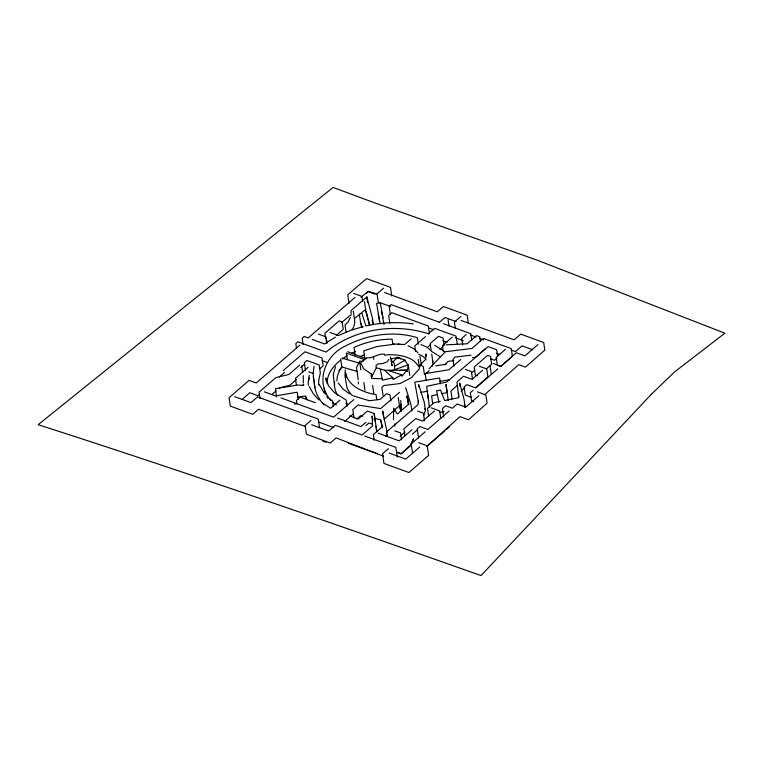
<?xml version="1.0" encoding="UTF-8"?>
<svg xmlns="http://www.w3.org/2000/svg" width="763" height="763" viewBox="0 0 763 763"><rect width="100%" height="100%" fill="white"/><g stroke="black" fill="none" stroke-linecap="round" stroke-linejoin="round"><path stroke-width="1.14" d="M394.786 426.164L394.814 423.827M393.489 419.755L393.66 408.329L397.342 414.004L409.006 403.894M327.136 383.789C326.812 374.271 333.231 365.935 340.393 360.336M303.312 375.615L303.264 383.026M336.845 380.975L337.208 377.456A55.928 33.229 -8.5 0 1 341.843 366.955L340.699 359.087M418.458 400.327L417.962 404.724L386.488 432.001L387.146 436.522M425.888 357.771L425.84 353.918L426.164 356.14M345.257 369.788L344.99 376.149L346.917 387.308A48.67 28.918 -8.5 0 0 352.544 395.73M399.984 370.417L407.118 370.16L401.891 376.245L401.691 374.862L388.567 370.513L391.657 370.723L408.234 364.857L407.28 371.314L407.118 370.16L384.676 370.274L376.321 367.747L375.997 365.544L377.847 363.951L382.654 363.55L387.28 361.748L388.71 359.421M350.97 315.453L351.19 310.484L366.803 296.95L372.449 318.238L373.384 324.637M334.604 381.71L334.509 386.383L335.319 390.179A54.698 32.494 -8.5 0 0 337.961 395.558M314.079 366.288L313.173 373.088L313.755 379.755M418.897 386.755L418.563 384.438L424.238 402.091L425.449 410.437L423.732 415.358M350.408 317.465L347.861 322.425L345.01 324.895L346.097 332.372M335.52 366.641L333.288 374.442L334.509 386.383M413.441 438.754L410.437 445.42L401.147 453.804L396.874 452.154M410.99 444.648L413.517 439.288M361.013 363.693L363.846 368.939L371.629 374.204L371.142 375.167L371.619 378.467L382.158 378.696L382.377 380.203L392.85 377.78L393.107 379.516L401.691 374.862M371.457 377.361L376.321 367.747M425.153 359.716L420.194 365.134M338.906 370.713L341.843 366.955L357.237 371.457M444.848 364.914L448.034 361.443L453.708 360.565M429.035 368.796L444.753 352.382M392.63 361.996L397.752 357.332L404.895 360.117L408.377 365.839M385.878 436.417L387.499 434.958M398.248 397.38L399.45 405.678L383.884 419.469M400.47 436.016L404.781 432.182M412.344 434.242L417.323 429.817M426.851 446.288L459.975 416.627L468.501 419.774L487.071 403.207L485.869 394.929L477.342 391.82M344.657 421.443L353.45 413.718M241.957 399.621L249.806 392.726L257.989 395.749L259.573 394.357M279.363 376.989L284.618 372.373M341.528 322.673L350.083 315.396M336.283 335.434L343.236 329.32L342.148 321.881L339.258 320.822L324.876 333.278L325.667 338.734M300.775 367.442L304.771 363.932M271.876 394.519L276.063 390.847M296.53 379.383L289.816 385.277L279.401 387.909M320.059 368.577L323.169 365.849L322.024 357.99L304.981 351.772L283.235 370.608M302.224 385.668L303.731 384.342M439.25 322.472L445.001 317.484L456.102 321.576M428.835 334.022L429.426 333.507L428.339 326.039L391.753 312.687L388.682 315.348L389.817 323.121M426.86 347.966L430.752 344.542M356.807 419.04L360.613 415.701L362.873 416.15M439.774 349.425L443.284 346.335M365.944 425.573L368.958 422.931L372.239 424.161M484.944 349.025L475.664 357.17L472.469 357.666M457.256 385.429L450.952 391.009L452.049 398.935M471.505 372.916L474.853 369.979M496.971 358.143L494.538 360.279L490.485 358.782M461.11 390.99L464.591 387.928M486.26 368.901L491.639 364.18L490.504 356.397L487.662 355.358L474.166 367.06L475.311 374.967L477.419 375.739M475.635 387.671L487.919 376.884L486.765 368.958L479.193 366.192M484.267 394.976L518.792 364.666L525.459 367.127L544.811 350.131L543.704 342.52L520.7 334.127L514.128 339.821L461.043 320.45M299.916 345.124L256.234 382.978L249.081 380.365L229.043 397.733L230.254 406.069L252.706 414.347L258.523 409.235L305.629 426.641M354.9 297.484L308.176 337.971L304.084 336.473L302.196 338.114L303.159 344.723M366.555 293.221L368.31 291.704M383.598 288.137L377.027 293.831L378.238 302.148L390.494 306.364M299.64 365.172L288.939 374.442L275.853 377.628L259.067 392.172L259.973 398.381M308.138 367.337L295.424 378.353L296.435 385.296M310.951 420.451L305.124 425.506L306.392 434.195L330.274 443.055L336.082 437.914L377.304 453.661M340.06 400.098L330.637 408.262L322.425 402.998M411.257 338.81L404.676 344.504L397.828 344.17M425.477 336.636L414.776 345.906L415.577 351.4M353.822 399.612L333.612 417.123L280.946 397.895M460.976 316.378L454.405 322.072L455.33 328.424M452.278 337.084L442.416 345.629L443.217 351.114M399.526 392.296L380.718 408.596L358.047 405.029L352.792 409.588L354.022 418.019M466.164 334.604L461.691 338.476L462.645 344.99M365.944 422.273L360.947 426.603L337.542 418.057M382.721 426.441L373.384 434.529L374.213 440.261M460.69 359.554L448.94 369.731L425.201 373.612L426.202 380.47M388.367 448.711L382.54 453.756L383.942 463.418L408.882 472.526L428.615 455.425L427.204 445.764L418.687 442.654M412.106 429.626L399.173 440.833L378.095 433.136M434.452 410.923L422.702 421.1L415.768 418.572L403.932 428.825L404.924 435.597M505.478 349.311L496.179 357.361L497.314 365.153L500.843 366.45L512.402 356.302L511.277 348.615L483.437 338.457L471.868 348.491L444.991 351.772L434.681 345.238M482.683 370.169L472.078 379.364L463.551 376.254L456.98 381.948L458.763 397.647L444.657 400.556L440.489 390.027L436.617 390.856L438.925 402.282M425.21 431.753L411.209 443.894L412.611 453.546M449.169 410.99L427.89 429.435L419.936 426.527L417.256 428.844L418.591 438.01M473.136 390.227L470.351 392.64L471.553 400.909L473.68 401.691M497.753 368.891L475.759 387.947L466.727 384.647L464.104 386.927L465.287 395.091L471.315 397.313M410.484 445.726L401.147 453.813L396.75 452.211M419.726 447.004L405.754 459.107L389.283 453.098M478.868 395.749L465.716 407.146L457.199 404.037L452.373 408.215L445.659 405.773L442.464 408.539L443.704 417.113M538.01 344.494L524.858 355.892L516.341 352.783L500.824 366.23L493.156 363.426M426.956 446.365L444.886 430.837M446.679 429.283L449.369 426.946M361.023 297.217L368.252 291.323L376.817 294.022M364.456 301.614L365.601 309.492L354.404 318.667L354.728 321.538A34.631 20.572 -8.5 0 1 354.356 324.571L354.07 325.582A34.631 20.572 -8.5 0 1 352.153 329.597M342.32 358.982L347.117 355.587M394.681 369.406L394.538 366.316L404.895 360.117L405.067 361.328M360.88 369.95L359.936 363.474L366.517 357.771C373.155 358.772 378.038 353.078 384.676 354.194M335.415 337.132L324.533 343.941L312.267 339.459M351.476 353.336L355.615 351.409M360.441 356.407L364.571 354.89M363.236 326.593L350.579 330.36L338.486 335.548L329.969 332.439M391.333 358.963L397.752 357.332L400.89 359.049M440.289 401.367L434.099 402.692L427.518 408.386L428.606 415.864M437.313 394.633L431.658 395.835L432.611 403.627M441.777 393.689L447.156 392.573L445.974 384.428L448.272 400.604M439.507 412.487L444.142 411.629M294.47 404.066L296.702 403.675M420.899 392.363L427.843 391.209M439.65 381.414L449.445 379.793M435.616 365.811L446.336 364.228M297.408 397.227L305.581 396.016L307.26 399.898M471.057 355.176L454.92 357.113L452.993 359.449L453.966 366.164M394.328 344.218L376.808 346.583L363.703 350.866L364.828 358.629M446.117 344.838L467.08 343.789L476.551 335.577L479.784 336.76L480.413 341.08M363.083 361.242L359.631 361.185L356.483 367.604L358.238 379.697M392.411 344.065L399.917 344.189M303.712 385.439L297.713 385.048L275.395 388.672L276.587 396.894M413.336 323.922C397.561 321.624 381.424 322.491 365.878 325.915L362.005 313.498M374.032 418.391L380.727 419.736L382.425 427.766M341.891 358.057L359.239 363.102M353.498 395.911L369.349 400.747L380.098 399.383L386.669 393.679L389.969 394.881L390.866 401.09M325.992 340.918L327.184 341.309M420.871 344.571L426.374 346.831M384.571 292.544L437.352 311.8L443.446 306.526L467.137 315.167L468.205 322.491M369.416 292.105L374.986 294.136M439.526 322.291L391.066 304.599L389.187 306.507L390.341 314.413M443.503 323.741L470.771 333.698L471.715 340.155M353.746 293.44L361.929 296.425L362.683 301.595M465.325 369.387L471.41 371.61L472.564 379.573M318.448 334.099L326.011 336.855L326.955 343.388M347.842 351.743L366.173 358.744M364.867 359.802L346.345 353.04L347.327 359.716M431.152 407.824L439.679 410.942L440.776 418.496M417.647 411.085L423.379 413.184L424.495 420.794M376.579 430.065L374.147 413.489L367.442 411.038L358.238 419.021L349.712 415.902M394.853 430.837L400.585 432.936L401.586 439.803M315.357 402.683L300.183 397.151L296.435 400.403L296.893 403.532M264.322 391.829L275.577 395.94L297.131 392.211L298.362 399.135M364.704 436.026L395.854 447.395L397.265 457.056M234.642 396.655L250.96 402.606L257.532 396.913L318.257 419.068L319.516 427.7M311.676 424.772L328.719 430.99L335.3 425.296L362.024 435.044L372.544 425.926L372.086 415.969L372.706 420.27M348.338 443.246L383.608 456.121M322.797 441.1L326.049 442.292M532.669 349.75L522.073 345.839L515.502 351.609L511.2 350.026M470.59 335.052L476.026 337.055M479.288 338.257L483.637 339.859M428.367 327.813L433.746 329.797M455.463 337.799L463.246 340.67M496.551 353.307L499.822 354.509M442.826 340.775L447.051 342.329M322.1 360.603L327.527 362.606M308.738 371.848L313.068 373.441M318.581 421.987L333.851 427.614M408.033 345.734L413.899 348.844L418.067 352.859M345.906 403.274L348.319 404.686M440.222 356.693L431.248 351.238L430.132 343.579L438.515 336.311L443.065 337.971L444.171 345.563M349.454 393.822L342.768 388.825L338.19 382.921M332.439 402.359L336.369 405.058M391.228 360.813L394.013 362.73L394.538 366.316M329.492 398.601L332.544 401.033L333.307 406.25M384.676 370.274L392.85 377.78M318.915 400.05L313.202 393.603L309.33 386.545M428.491 348.367L430.122 350.141M330.97 400.508C314.785 382.635 324.704 355.348 345.515 345.973C367.213 334.556 393.66 330.398 417.313 337.694L418.258 344.208M324.351 393.307L319.277 384.466M424.877 408.625L425.449 410.437M405.678 387.747L410.961 404.609L411.877 410.904M399.65 407.041L400.928 411.123M360.727 323.693L361.71 326.841M408.615 401.529L406.87 395.911L408.644 404.562M399.45 405.678L401.061 410.875M362.225 327.308L360.403 321.442L359.325 314.032M390.456 356.989L392.106 365.811L391.4 363.465M419.908 356.331L421.405 365.363M372.067 320.222L373.241 324.609M464.362 404.352L465.23 407.642L464.009 399.202L459.688 383.102L460.194 386.574M365.601 309.492L369.645 324.895M365.858 311.275L369.454 325.095M380.89 420.842L382.273 427.385M407.089 397.409L408.51 404.333M418.477 402.788L414.748 382.129L439.622 378.009L440.451 383.76M353.517 312.22L353.317 311.256L354.585 319.602M381.386 310.865L382.263 315.386M382.692 317.646L384.008 324.437M380.146 323.817L376.569 303.378L380.212 302.787L383.112 317.933M380.346 369.321L382.158 378.696M378.2 314.203L379.545 321.194M383.016 395.31L381.853 387.451L383.989 385.506L400.041 383.56L411.448 377.628L419.125 369.111L420.175 365.181L423.246 366.421L424.419 374.271A22.69 13.486 -8.5 0 0 429.264 370.599M497.619 356.331L496.656 349.731L488.139 346.612L446.794 382.005L426.66 386.288L428.186 398.753M490.084 366.087L491.229 373.984M457.209 343.741L456.112 336.178L434.633 328.338L428.358 333.774C394.271 322.72 353.841 329.015 326.049 352.077L297.923 341.814L295.825 343.627L296.473 348.071M448.1 319.754L449.026 326.087M431.734 354.175L432.869 361.958M418.2 359.335L419.345 367.175L414.729 361.586A35.308 20.982 -8.5 0 0 402.635 356.035L397.609 355.129A35.308 20.982 -8.5 0 0 384.59 355.1M408.234 364.857L409.779 375.444M391.762 295.872L390.532 287.374L366.498 278.609L347.737 294.871L349.006 303.617M397.752 357.332L397.924 358.496M392.85 344.599L392.058 339.154C379.001 339.239 365.906 341.938 354.051 347.451L355.176 355.186M393.66 408.329L394.128 411.515M387.175 432.745L382.644 410.904L383.579 417.323M366.803 296.95L367.652 302.749M373.479 357.151L373.794 359.344M376.788 399.726L376.035 394.566C363.522 392.621 348.29 386.536 345.477 372.697L346.135 377.284M371.629 374.204L371.943 376.407M372.63 385.429L373.784 393.326M374.147 413.489L375.396 422.053M376.025 426.212L376.836 431.753M363.837 382.559L364.991 390.446M347.089 406.288L346.183 400.041L334.299 392.506L328.462 385.687L325.782 377.943L326.287 381.405M313.278 376.445L314.938 387.862M305.486 370.646L304.332 362.73L306.926 360.489L319.192 364.962L320.346 372.907L318.877 379.602A80.02 47.544 -8.5 0 0 318.8 385.124M301.662 365.906L302.653 372.726M427.852 394.433L429.388 407.051M458.42 392.325L458.945 396.913M401.319 410.78L400.718 400.518M401.052 404.199L401.376 409.807M308.366 385.201A86.801 51.579 -8.5 0 1 309.301 375.301M418.668 354.356A21.03 12.494 -8.5 0 1 423.246 356.674L424.943 358.181A21.03 12.494 -8.5 0 1 426.202 359.869M324.037 404.819A86.772 51.56 -8.5 0 1 320.498 400.508L318.572 397.494A86.772 51.56 -8.5 0 1 314.346 381.119M432.335 359.85A22.69 13.486 -8.5 0 1 432.182 366.345M306.383 399.03A74.307 43.663 -8.3 0 1 305.801 397.475M308.939 379.945A86.801 50.997 -8.3 0 1 309.311 377.981M327.947 398.353A61.202 35.966 -8.3 0 1 326.783 396.426M325.83 394.442A61.202 35.966 -8.3 0 1 324.218 388.186M358.486 383.999A26.009 15.279 -8.3 0 1 358.305 381.862M651.325 394.299L481.043 575.579C333.994 523.628 186.649 472.411 38.15 424.695L333.088 187.421L376.178 203.425L537.276 260.193L724.85 333.212L674.521 371.972L651.325 394.299"/></g></svg>
